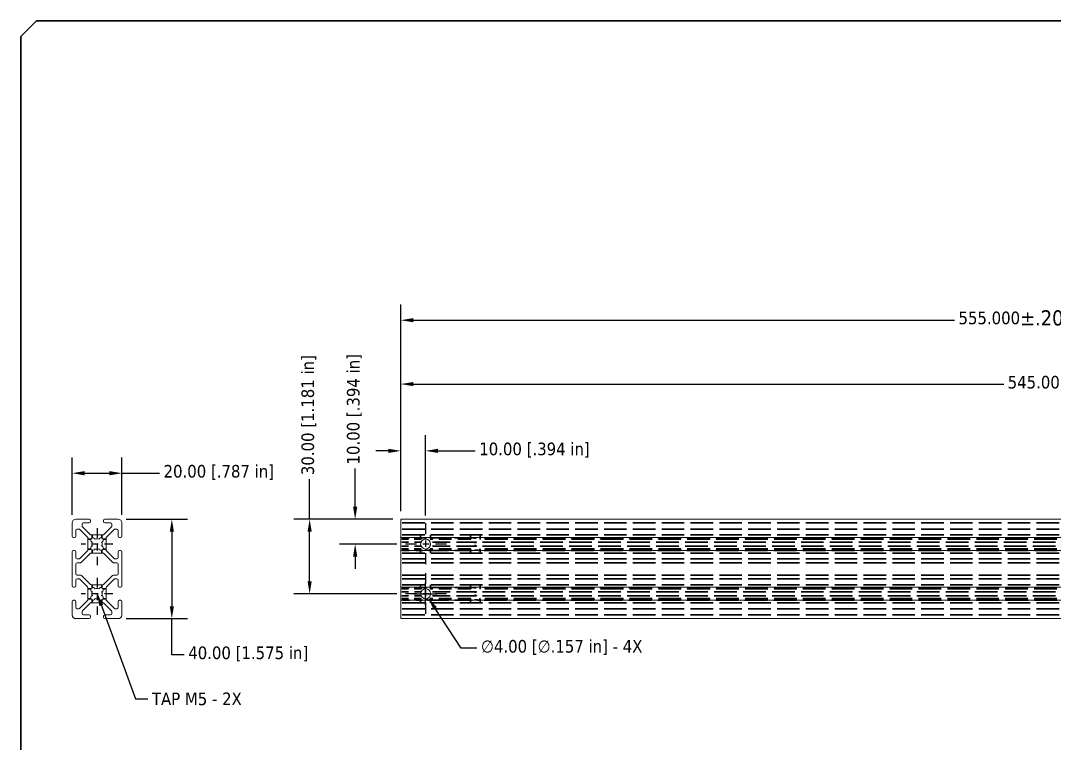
# Model space of a CAD drawing. Header units: inches. Extents: x 1 to 33.8, y 0.5 to 21.5.
# Drawn here: x 1 to 17.38, y 10.06 to 21.5 of the extents above; entities that cross this region are included whole.
import ezdxf

# ---------------------------------------------------------------- set-up
doc = ezdxf.new("R2010")
doc.units = ezdxf.units.IN
doc.header["$LTSCALE"] = 2
doc.header["$MEASUREMENT"] = 0
doc.linetypes.add('CHAIN', pattern=[0.7087, 0.4724, -0.0591, 0.1181, -0.0591])
doc.linetypes.add('DASHED', pattern=[0.2067, 0.1654, -0.0413])
doc.layers.get('0').update_dxf_attribs({"lineweight": 25})
for name, color, linetype, lineweight in [('Center Mark (ANSI)', 7, 'Continuous', 25), ('Dimension (ANSI)', 7, 'Continuous', 25), ('Symbol (ANSI)', 7, 'Continuous', 25), ('TITLE', 7, 'Continuous', 35), ('Visible (ANSI)', 7, 'Continuous', 18)]:
    doc.layers.add(name, color=color, linetype=linetype, lineweight=lineweight)
doc.layers.add('Hidden (ANSI)', color=9, linetype='DASHED', lineweight=35, true_color=0x808080)
doc.styles.add('Note Text (ANSI)', font='tahoma.ttf')
doc.dimstyles.new('Default (ANSI)$7', dxfattribs={"dimscale": 2, "dimtxt": 0.1, "dimasz": 0.098425, "dimexe": 0.125, "dimexo": 0.0625, "dimgap": 0.031496, "dimtad": 0, "dimtih": 1, "dimtoh": 1, "dimdec": 3, "dimrnd": 1e-08, "dimzin": 4, "dimdsep": 46, "dimtxsty": 'Note Text (ANSI)', "dimblk": 'CLOSED', "dimcen": 0.09, "dimdle": 0.393701, "dimclrd": 256, "dimclre": 256, "dimclrt": 256, "dimadec": 0, "dimazin": 1, "dimtfac": 1.2, "dimtofl": 0, "dimtmove": 0, "dimatfit": 3, "dimfxl": 0, "dimtolj": 1, "dimtzin": 4, "dimlwd": -1, "dimlwe": -1, "dimarcsym": 0})
doc.dimstyles.new('Default - mm [in] (ANSI)', dxfattribs={"dimscale": 2, "dimtxt": 0.1, "dimasz": 0.098425, "dimexe": 0.125, "dimexo": 0.063, "dimgap": 0.031496, "dimtad": 0, "dimtoh": 1, "dimlfac": 25.4, "dimrnd": 1e-08, "dimzin": 4, "dimdsep": 46, "dimtxsty": 'Note Text (ANSI)', "dimcen": 0.09, "dimdle": 0.393701, "dimclrd": 256, "dimclre": 256, "dimclrt": 256, "dimadec": 1, "dimazin": 1, "dimtfac": 1.2, "dimtofl": 0, "dimtmove": 0, "dimatfit": 3, "dimfxl": 0, "dimtolj": 1, "dimtzin": 4, "dimlwd": -1, "dimlwe": -1, "dimarcsym": 0})

# ---------------------------------------------------------------- blocks, each defined once
blk = doc.blocks.new('Borders B-Size')
at = {"layer": 'TITLE'}
for p, q in [((0.5, 10.625), (0.625, 10.75)), ((0.625, 10.75), (16.75, 10.75)), ((0.5, 0.375), (0.5, 10.625))]:
    blk.add_line(p, q, dxfattribs=at)
blk = doc.blocks.new('*D15')
at = {"layer": 'Defpoints', "color": 0, "transparency": 16777216}
for p in [(7.021, 13.605), (6.299, 13.211), (7.086, 13.211)]:
    blk.add_point(p, dxfattribs=at)
at = {"layer": 'Dimension (ANSI)', "transparency": 16777216}
for p, q in [((6.299, 13.802), (6.299, 14.408)), ((6.895, 13.605), (6.049, 13.605)), ((6.96, 13.211), (6.049, 13.211)), ((6.299, 13.014), (6.299, 12.817))]:
    blk.add_line(p, q, dxfattribs=at)
for points in [[(6.266, 13.802), (6.332, 13.802), (6.299, 13.605)], [(6.266, 13.014), (6.332, 13.014), (6.299, 13.211)]]:
    blk.add_solid(points, dxfattribs=at)
at = {"layer": 'Dimension (ANSI)', "transparency": 16777216, "insert": (6.168, 14.471), "char_height": 0.2, "attachment_point": 1, "rotation": 90, "style": 'Note Text (ANSI)'}
blk.add_mtext('\\A1;10.00 [.394 in]', dxfattribs=at)
blk = doc.blocks.new('*D16')
at = {"layer": 'Defpoints', "color": 0, "transparency": 16777216}
for p in [(7.021, 13.605), (5.578, 12.424), (7.086, 12.424)]:
    blk.add_point(p, dxfattribs=at)
at = {"layer": 'Dimension (ANSI)', "transparency": 16777216}
for p, q in [((5.578, 13.605), (5.578, 14.24)), ((6.895, 13.605), (5.328, 13.605)), ((5.578, 12.621), (5.578, 13.408)), ((6.96, 12.424), (5.328, 12.424))]:
    blk.add_line(p, q, dxfattribs=at)
for points in [[(5.545, 13.408), (5.611, 13.408), (5.578, 13.605)], [(5.545, 12.621), (5.611, 12.621), (5.578, 12.424)]]:
    blk.add_solid(points, dxfattribs=at)
at = {"layer": 'Dimension (ANSI)', "transparency": 16777216, "insert": (5.447, 14.303), "char_height": 0.2, "attachment_point": 1, "rotation": 90, "style": 'Note Text (ANSI)'}
blk.add_mtext('\\A1;30.00 [1.181 in]', dxfattribs=at)
blk = doc.blocks.new('*D17')
at = {"layer": 'Defpoints', "color": 0, "transparency": 16777216}
for p in [(7.415, 14.687), (7.021, 13.605), (7.415, 13.54)]:
    blk.add_point(p, dxfattribs=at)
at = {"layer": 'Dimension (ANSI)', "transparency": 16777216}
for p, q in [((7.021, 13.731), (7.021, 14.937)), ((7.415, 13.666), (7.415, 14.937)), ((6.824, 14.687), (6.628, 14.687)), ((7.612, 14.687), (8.202, 14.687))]:
    blk.add_line(p, q, dxfattribs=at)
for points in [[(6.824, 14.72), (6.824, 14.654), (7.021, 14.687)], [(7.612, 14.72), (7.612, 14.654), (7.415, 14.687)]]:
    blk.add_solid(points, dxfattribs=at)
at = {"layer": 'Dimension (ANSI)', "transparency": 16777216, "insert": (8.265, 14.818), "char_height": 0.2, "attachment_point": 1, "style": 'Note Text (ANSI)'}
blk.add_mtext('\\A1;10.00 [.394 in]', dxfattribs=at)
blk = doc.blocks.new('*D18')
at = {"layer": 'Defpoints', "color": 0, "transparency": 16777216}
for p in [(28.478, 15.745), (7.021, 13.605), (28.478, 13.54)]:
    blk.add_point(p, dxfattribs=at)
at = {"layer": 'Dimension (ANSI)', "transparency": 16777216}
for p, q in [((7.021, 13.731), (7.021, 15.995)), ((28.478, 13.666), (28.478, 15.995)), ((7.218, 15.745), (16.573, 15.745)), ((28.281, 15.745), (18.927, 15.745))]:
    blk.add_line(p, q, dxfattribs=at)
for points in [[(7.218, 15.777), (7.218, 15.712), (7.021, 15.745)], [(28.281, 15.777), (28.281, 15.712), (28.478, 15.745)]]:
    blk.add_solid(points, dxfattribs=at)
at = {"layer": 'Dimension (ANSI)', "transparency": 16777216, "insert": (16.636, 15.875), "char_height": 0.2, "attachment_point": 1, "style": 'Note Text (ANSI)'}
blk.add_mtext('\\A1;545.00 [21.457 in]', dxfattribs=at)
blk = doc.blocks.new('*D19')
at = {"layer": 'Defpoints', "color": 0, "transparency": 16777216}
for p in [(7.021, 16.756), (7.021, 13.605), (28.872, 13.605)]:
    blk.add_point(p, dxfattribs=at)
at = {"layer": 'Dimension (ANSI)', "transparency": 16777216}
for p, q in [((7.021, 13.731), (7.021, 17.006)), ((28.872, 13.731), (28.872, 17.006)), ((7.218, 16.756), (15.794, 16.756)), ((28.675, 16.756), (20.099, 16.756))]:
    blk.add_line(p, q, dxfattribs=at)
for points in [[(7.218, 16.789), (7.218, 16.724), (7.021, 16.756)], [(28.675, 16.789), (28.675, 16.724), (28.872, 16.756)]]:
    blk.add_solid(points, dxfattribs=at)
at = {"layer": 'Dimension (ANSI)', "transparency": 16777216, "insert": (15.857, 16.913), "char_height": 0.2, "attachment_point": 1, "style": 'Note Text (ANSI)'}
blk.add_mtext('\\A1;555.000{\\H0.24;±.200} {\\o\\l\\H0.24;[}21.850 in{\\H0.24;±.0 in}{\\o\\l\\H0.24;]}', dxfattribs=at)
blk = doc.blocks.new('*D20')
at = {"layer": 'Defpoints', "color": 0, "transparency": 16777216}
for p in [(1.816, 14.333), (1.816, 13.546), (2.603, 13.546)]:
    blk.add_point(p, dxfattribs=at)
at = {"layer": 'Dimension (ANSI)', "transparency": 16777216}
for p, q in [((1.816, 13.672), (1.816, 14.583)), ((2.603, 13.672), (2.603, 14.583)), ((2.013, 14.333), (2.406, 14.333)), ((2.603, 14.333), (3.201, 14.333))]:
    blk.add_line(p, q, dxfattribs=at)
for points in [[(2.013, 14.366), (2.013, 14.3), (1.816, 14.333)], [(2.406, 14.366), (2.406, 14.3), (2.603, 14.333)]]:
    blk.add_solid(points, dxfattribs=at)
at = {"layer": 'Dimension (ANSI)', "transparency": 16777216, "insert": (3.264, 14.464), "char_height": 0.2, "attachment_point": 1, "style": 'Note Text (ANSI)'}
blk.add_mtext('\\A1;20.00 [.787 in]', dxfattribs=at)
blk = doc.blocks.new('*D21')
at = {"layer": 'Defpoints', "color": 0, "transparency": 16777216}
for p in [(2.544, 13.605), (2.544, 12.03), (3.395, 12.03)]:
    blk.add_point(p, dxfattribs=at)
at = {"layer": 'Dimension (ANSI)', "transparency": 16777216}
for p, q in [((2.67, 13.605), (3.645, 13.605)), ((3.395, 13.408), (3.395, 12.227)), ((2.67, 12.03), (3.645, 12.03)), ((3.395, 11.458), (3.395, 12.03)), ((3.592, 11.458), (3.395, 11.458))]:
    blk.add_line(p, q, dxfattribs=at)
for points in [[(3.362, 13.408), (3.428, 13.408), (3.395, 13.605)], [(3.362, 12.227), (3.428, 12.227), (3.395, 12.03)]]:
    blk.add_solid(points, dxfattribs=at)
at = {"layer": 'Dimension (ANSI)', "transparency": 16777216, "insert": (3.655, 11.589), "char_height": 0.2, "attachment_point": 1, "style": 'Note Text (ANSI)'}
blk.add_mtext('\\A1;40.00 [1.575 in]', dxfattribs=at)
blk = doc.blocks.new('*D26')
at = {"layer": 'Defpoints', "color": 0, "transparency": 16777216}
for p in [(7.372, 12.49), (7.458, 12.358)]:
    blk.add_point(p, dxfattribs=at)
at = {"layer": 'Dimension (ANSI)', "transparency": 16777216}
for p, q in [((7.415, 12.244), (7.415, 12.604)), ((7.235, 12.424), (7.595, 12.424)), ((7.98, 11.561), (7.566, 12.193)), ((8.229, 11.561), (7.98, 11.561))]:
    blk.add_line(p, q, dxfattribs=at)
blk.add_solid([(7.593, 12.211), (7.538, 12.175), (7.458, 12.358)], dxfattribs=at)
at = {"layer": 'Dimension (ANSI)', "transparency": 16777216, "insert": (8.292, 11.692), "char_height": 0.2, "attachment_point": 1, "style": 'Note Text (ANSI)'}
blk.add_mtext('\\A1;\\fTahoma|b0|i0;\\H0.2000;∅4.00 [∅.157 in] - 4X', dxfattribs=at)
blk = doc.blocks.new('_Closed')
at = {"color": 0, "linetype": 'ByBlock', "lineweight": -2}
for p, q in [((-1, 0.167), (0, 0)), ((-1, 0.167), (-1, -0.167)), ((0, 0), (-1, -0.167)), ((0, 0), (-1, 0))]:
    blk.add_line(p, q, dxfattribs=at)

msp = doc.modelspace()

# ---------------------------------------------------------------- linework, layer by layer
at = {"layer": 'Center Mark (ANSI)', "linetype": 'CHAIN', "ltscale": 0.161697}
for p, q in [((2.20953, 13.461167), (2.20953, 12.878667)), ((2.20953, 12.673766), (2.20953, 12.091266))]:
    msp.add_line(p, q, dxfattribs=at)
at = {"layer": 'Center Mark (ANSI)', "linetype": 'CHAIN', "ltscale": 0.182523}
for p, q in [((7.414957, 13.539907), (7.414957, 12.882427)), ((7.743697, 13.211167), (7.086217, 13.211167)), ((7.414957, 12.752506), (7.414957, 12.095025)), ((7.743697, 12.423766), (7.086217, 12.423766))]:
    msp.add_line(p, q, dxfattribs=at)
at = {"layer": 'Center Mark (ANSI)', "linetype": 'CHAIN', "ltscale": 0.138781}
for p, q in [((2.45953, 13.211167), (1.95953, 13.211167)), ((2.45953, 12.423766), (1.95953, 12.423766))]:
    msp.add_line(p, q, dxfattribs=at)
at = {"layer": 'Hidden (ANSI)', "ltscale": 1.07868}
for p, q in [((28.87165, 13.545813), (7.021256, 13.545813)), ((28.87165, 13.447191), (7.021256, 13.447191)), ((28.87165, 13.355065), (7.021256, 13.355065)), ((28.87165, 13.06727), (7.021256, 13.06727)), ((28.87165, 12.975144), (7.021256, 12.975144)), ((28.87165, 12.916088), (7.021256, 12.916088)), ((28.87165, 12.718844), (7.021256, 12.718844)), ((28.87165, 12.659789), (7.021256, 12.659789)), ((28.87165, 12.567663), (7.021256, 12.567663)), ((28.87165, 12.279868), (7.021256, 12.279868)), ((28.87165, 12.187742), (7.021256, 12.187742)), ((28.87165, 12.08912), (7.021256, 12.08912))]:
    msp.add_line(p, q, dxfattribs=at)
at = {"layer": 'Hidden (ANSI)', "ltscale": 0.046726}
for p, q in [((2.065633, 13.289907), (2.114802, 13.289907)), ((2.13079, 13.355065), (2.13079, 13.305896)), ((2.288271, 13.355065), (2.288271, 13.305896)), ((2.304259, 13.289907), (2.353428, 13.289907)), ((2.065633, 13.132427), (2.114802, 13.132427)), ((2.13079, 13.116438), (2.13079, 13.06727)), ((2.288271, 13.116438), (2.288271, 13.06727)), ((2.304259, 13.132427), (2.353428, 13.132427)), ((2.065633, 12.502506), (2.114802, 12.502506)), ((2.13079, 12.567663), (2.13079, 12.518494)), ((2.288271, 12.567663), (2.288271, 12.518494)), ((2.304259, 12.502506), (2.353428, 12.502506)), ((2.065633, 12.345025), (2.114802, 12.345025)), ((2.13079, 12.329037), (2.13079, 12.279868)), ((2.288271, 12.329037), (2.288271, 12.279868)), ((2.304259, 12.345025), (2.353428, 12.345025))]:
    msp.add_line(p, q, dxfattribs=at)
at = {"layer": 'Hidden (ANSI)', "ltscale": 0.32831}
for p, q in [((7.366099, 13.310971), (7.021256, 13.310971)), ((7.366099, 13.111364), (7.021256, 13.111364)), ((7.366099, 12.523569), (7.021256, 12.523569)), ((7.366099, 12.323962), (7.021256, 12.323962))]:
    msp.add_line(p, q, dxfattribs=at)
at = {"layer": 'Hidden (ANSI)', "ltscale": 0.299852}
for p, q in [((7.336217, 13.293667), (7.021256, 13.293667)), ((7.336217, 13.128667), (7.021256, 13.128667)), ((7.336217, 12.506266), (7.021256, 12.506266)), ((7.336217, 12.341266), (7.021256, 12.341266))]:
    msp.add_line(p, q, dxfattribs=at)
at = {"layer": 'Hidden (ANSI)', "ltscale": 0.306178}
for p, q in [((7.342859, 13.287354), (7.021256, 13.287354)), ((7.342859, 13.24282), (7.021256, 13.24282)), ((7.342859, 13.179515), (7.021256, 13.179515)), ((7.342859, 13.134981), (7.021256, 13.134981)), ((7.342859, 12.499952), (7.021256, 12.499952)), ((7.342859, 12.455418), (7.021256, 12.455418)), ((7.342859, 12.392113), (7.021256, 12.392113)), ((7.342859, 12.347579), (7.021256, 12.347579))]:
    msp.add_line(p, q, dxfattribs=at)
at = {"layer": 'Hidden (ANSI)', "ltscale": 0.058372}
for p, q in [((7.336217, 13.355065), (7.336217, 13.293667)), ((7.493697, 13.355065), (7.493697, 13.293667)), ((8.123619, 13.355065), (8.123619, 13.293667)), ((8.281099, 13.355065), (8.281099, 13.293667)), ((7.336217, 13.128667), (7.336217, 13.06727)), ((7.493697, 13.128667), (7.493697, 13.06727)), ((8.123619, 13.128667), (8.123619, 13.06727)), ((8.281099, 13.128667), (8.281099, 13.06727)), ((7.336217, 12.567663), (7.336217, 12.506266)), ((7.493697, 12.567663), (7.493697, 12.506266)), ((8.123619, 12.567663), (8.123619, 12.506266)), ((8.281099, 12.567663), (8.281099, 12.506266)), ((7.336217, 12.341266), (7.336217, 12.279868)), ((7.493697, 12.341266), (7.493697, 12.279868)), ((8.123619, 12.341266), (8.123619, 12.279868)), ((8.281099, 12.341266), (8.281099, 12.279868))]:
    msp.add_line(p, q, dxfattribs=at)
at = {"layer": 'Hidden (ANSI)', "ltscale": 0.834161}
for p, q in [((8.1535, 13.310971), (7.463816, 13.310971)), ((8.1535, 13.111364), (7.463816, 13.111364)), ((8.1535, 12.523569), (7.463816, 12.523569)), ((8.1535, 12.323962), (7.463816, 12.323962))]:
    msp.add_line(p, q, dxfattribs=at)
at = {"layer": 'Hidden (ANSI)', "ltscale": 0.612456}
for p, q in [((8.130261, 13.287354), (7.487055, 13.287354)), ((8.130261, 13.134981), (7.487055, 13.134981)), ((8.130261, 12.499952), (7.487055, 12.499952)), ((8.130261, 12.347579), (7.487055, 12.347579))]:
    msp.add_line(p, q, dxfattribs=at)
at = {"layer": 'Hidden (ANSI)', "ltscale": 0.599804}
for p, q in [((8.123619, 13.293667), (7.493697, 13.293667)), ((8.123619, 13.128667), (7.493697, 13.128667)), ((8.123619, 12.506266), (7.493697, 12.506266)), ((8.123619, 12.341266), (7.493697, 12.341266))]:
    msp.add_line(p, q, dxfattribs=at)
at = {"layer": 'Hidden (ANSI)', "ltscale": 1.084657}
for p, q in [((28.429091, 13.310971), (8.251217, 13.310971)), ((28.429091, 13.111364), (8.251217, 13.111364)), ((28.429091, 12.523569), (8.251217, 12.523569)), ((28.429091, 12.323962), (8.251217, 12.323962))]:
    msp.add_line(p, q, dxfattribs=at)
at = {"layer": 'Hidden (ANSI)', "ltscale": 1.082158}
for p, q in [((28.405851, 13.287354), (8.274457, 13.287354)), ((28.405851, 13.134981), (8.274457, 13.134981)), ((28.405851, 12.499952), (8.274457, 12.499952)), ((28.405851, 12.347579), (8.274457, 12.347579))]:
    msp.add_line(p, q, dxfattribs=at)
at = {"layer": 'Hidden (ANSI)', "ltscale": 1.081444}
for p, q in [((28.399209, 13.293667), (8.281099, 13.293667)), ((28.399209, 13.128667), (8.281099, 13.128667)), ((28.399209, 12.506266), (8.281099, 12.506266)), ((28.399209, 12.341266), (8.281099, 12.341266))]:
    msp.add_line(p, q, dxfattribs=at)
at = {"layer": 'Hidden (ANSI)', "ltscale": 0.007303}
for p, q in [((2.13079, 13.243562), (2.13079, 13.235789)), ((2.13079, 13.186545), (2.13079, 13.178772)), ((2.288271, 13.243562), (2.288271, 13.235789)), ((2.288271, 13.186545), (2.288271, 13.178772)), ((2.13079, 12.456161), (2.13079, 12.448387)), ((2.288271, 12.456161), (2.288271, 12.448387)), ((2.13079, 12.399144), (2.13079, 12.39137)), ((2.288271, 12.399144), (2.288271, 12.39137))]:
    msp.add_line(p, q, dxfattribs=at)
at = {"layer": 'Hidden (ANSI)', "ltscale": 0.841089}
for p, q in [((8.182468, 13.24282), (7.487055, 13.24282)), ((8.182468, 13.179515), (7.487055, 13.179515)), ((8.182468, 12.455418), (7.487055, 12.455418)), ((8.182468, 12.392113), (7.487055, 12.392113))]:
    msp.add_line(p, q, dxfattribs=at)
at = {"layer": 'Hidden (ANSI)', "ltscale": 1.084965}
for p, q in [((28.405851, 13.24282), (8.22225, 13.24282)), ((28.405851, 13.179515), (8.22225, 13.179515)), ((28.405851, 12.455418), (8.22225, 12.455418)), ((28.405851, 12.392113), (8.22225, 12.392113))]:
    msp.add_line(p, q, dxfattribs=at)
at = {"layer": 'Hidden (ANSI)', "ltscale": 0.031676}
for points, knots in [([(7.336217, 13.293667), (7.336217, 13.293667), (7.336775, 13.293134), (7.33898, 13.291033), (7.340627, 13.289466), (7.342763, 13.287444), (7.342811, 13.287399), (7.342859, 13.287354)], [1.05289146091, 1.05289146091, 1.05289146091, 1.05289146091, 1.09382112623, 1.09382112623, 1.13475079155, 1.13475079155, 1.13568182014, 1.13568182014, 1.13568182014, 1.13568182014]), ([(7.487055, 13.287354), (7.487103, 13.287399), (7.487151, 13.287444), (7.489287, 13.289466), (7.490934, 13.291033), (7.493139, 13.293134), (7.493697, 13.293667), (7.493697, 13.293667)], [0.26817346107, 0.26817346107, 0.26817346107, 0.26817346107, 0.26910448966, 0.26910448966, 0.31003415498, 0.31003415498, 0.3509638203, 0.3509638203, 0.3509638203, 0.3509638203]), ([(8.123619, 13.293667), (8.123619, 13.293667), (8.124177, 13.293134), (8.126382, 13.291033), (8.128029, 13.289466), (8.130165, 13.287444), (8.130213, 13.287399), (8.130261, 13.287354)], [1.05289146091, 1.05289146091, 1.05289146091, 1.05289146091, 1.09382112623, 1.09382112623, 1.13475079155, 1.13475079155, 1.13568182014, 1.13568182014, 1.13568182014, 1.13568182014]), ([(8.274457, 13.287354), (8.274505, 13.287399), (8.274552, 13.287444), (8.276688, 13.289466), (8.278335, 13.291033), (8.28054, 13.293134), (8.281099, 13.293667), (8.281099, 13.293667)], [0.26817346107, 0.26817346107, 0.26817346107, 0.26817346107, 0.26910448966, 0.26910448966, 0.31003415498, 0.31003415498, 0.3509638203, 0.3509638203, 0.3509638203, 0.3509638203]), ([(7.342859, 13.134981), (7.342811, 13.134935), (7.342763, 13.13489), (7.340627, 13.132868), (7.33898, 13.131301), (7.336775, 13.129201), (7.336217, 13.128667), (7.336217, 13.128667)], [0.26817346107, 0.26817346107, 0.26817346107, 0.26817346107, 0.26910448966, 0.26910448966, 0.31003415498, 0.31003415498, 0.3509638203, 0.3509638203, 0.3509638203, 0.3509638203]), ([(7.493697, 13.128667), (7.493697, 13.128667), (7.493139, 13.129201), (7.490934, 13.131301), (7.489287, 13.132868), (7.487151, 13.13489), (7.487103, 13.134935), (7.487055, 13.134981)], [1.05289146091, 1.05289146091, 1.05289146091, 1.05289146091, 1.09382112623, 1.09382112623, 1.13475079155, 1.13475079155, 1.13568182014, 1.13568182014, 1.13568182014, 1.13568182014]), ([(8.130261, 13.134981), (8.130213, 13.134935), (8.130165, 13.13489), (8.128029, 13.132868), (8.126382, 13.131301), (8.124177, 13.129201), (8.123619, 13.128667), (8.123619, 13.128667)], [0.26817346107, 0.26817346107, 0.26817346107, 0.26817346107, 0.26910448966, 0.26910448966, 0.31003415498, 0.31003415498, 0.3509638203, 0.3509638203, 0.3509638203, 0.3509638203]), ([(8.281099, 13.128667), (8.281099, 13.128667), (8.28054, 13.129201), (8.278335, 13.131301), (8.276688, 13.132868), (8.274552, 13.13489), (8.274505, 13.134935), (8.274457, 13.134981)], [1.05289146091, 1.05289146091, 1.05289146091, 1.05289146091, 1.09382112623, 1.09382112623, 1.13475079155, 1.13475079155, 1.13568182014, 1.13568182014, 1.13568182014, 1.13568182014]), ([(7.336217, 12.506266), (7.336217, 12.506266), (7.336775, 12.505732), (7.33898, 12.503632), (7.340627, 12.502064), (7.342763, 12.500043), (7.342811, 12.499997), (7.342859, 12.499952)], [1.05289146091, 1.05289146091, 1.05289146091, 1.05289146091, 1.09382112623, 1.09382112623, 1.13475079155, 1.13475079155, 1.13568182014, 1.13568182014, 1.13568182014, 1.13568182014]), ([(7.487055, 12.499952), (7.487103, 12.499997), (7.487151, 12.500043), (7.489287, 12.502064), (7.490934, 12.503632), (7.493139, 12.505732), (7.493697, 12.506266), (7.493697, 12.506266)], [0.26817346107, 0.26817346107, 0.26817346107, 0.26817346107, 0.26910448966, 0.26910448966, 0.31003415498, 0.31003415498, 0.3509638203, 0.3509638203, 0.3509638203, 0.3509638203]), ([(8.123619, 12.506266), (8.123619, 12.506266), (8.124177, 12.505732), (8.126382, 12.503632), (8.128029, 12.502064), (8.130165, 12.500043), (8.130213, 12.499997), (8.130261, 12.499952)], [1.05289146091, 1.05289146091, 1.05289146091, 1.05289146091, 1.09382112623, 1.09382112623, 1.13475079155, 1.13475079155, 1.13568182014, 1.13568182014, 1.13568182014, 1.13568182014]), ([(8.274457, 12.499952), (8.274505, 12.499997), (8.274552, 12.500043), (8.276688, 12.502064), (8.278335, 12.503632), (8.28054, 12.505732), (8.281099, 12.506266), (8.281099, 12.506266)], [0.26817346107, 0.26817346107, 0.26817346107, 0.26817346107, 0.26910448966, 0.26910448966, 0.31003415498, 0.31003415498, 0.3509638203, 0.3509638203, 0.3509638203, 0.3509638203]), ([(7.342859, 12.347579), (7.342811, 12.347534), (7.342763, 12.347489), (7.340627, 12.345467), (7.33898, 12.3439), (7.336775, 12.341799), (7.336217, 12.341266), (7.336217, 12.341266)], [0.26817346107, 0.26817346107, 0.26817346107, 0.26817346107, 0.26910448966, 0.26910448966, 0.31003415498, 0.31003415498, 0.3509638203, 0.3509638203, 0.3509638203, 0.3509638203]), ([(7.493697, 12.341266), (7.493697, 12.341266), (7.493139, 12.341799), (7.490934, 12.3439), (7.489287, 12.345467), (7.487151, 12.347489), (7.487103, 12.347534), (7.487055, 12.347579)], [1.05289146091, 1.05289146091, 1.05289146091, 1.05289146091, 1.09382112623, 1.09382112623, 1.13475079155, 1.13475079155, 1.13568182014, 1.13568182014, 1.13568182014, 1.13568182014]), ([(8.130261, 12.347579), (8.130213, 12.347534), (8.130165, 12.347489), (8.128029, 12.345467), (8.126382, 12.3439), (8.124177, 12.341799), (8.123619, 12.341266), (8.123619, 12.341266)], [0.26817346107, 0.26817346107, 0.26817346107, 0.26817346107, 0.26910448966, 0.26910448966, 0.31003415498, 0.31003415498, 0.3509638203, 0.3509638203, 0.3509638203, 0.3509638203]), ([(8.281099, 12.341266), (8.281099, 12.341266), (8.28054, 12.341799), (8.278335, 12.3439), (8.276688, 12.345467), (8.274552, 12.347489), (8.274505, 12.347534), (8.274457, 12.347579)], [1.05289146091, 1.05289146091, 1.05289146091, 1.05289146091, 1.09382112623, 1.09382112623, 1.13475079155, 1.13475079155, 1.13568182014, 1.13568182014, 1.13568182014, 1.13568182014])]:
    msp.add_open_spline(points, degree=3, knots=knots, dxfattribs=at)
at = {"layer": 'Hidden (ANSI)', "ltscale": 0.193586}
for points, knots in [([(7.342859, 13.287354), (7.343001, 13.288675), (7.343184, 13.289979), (7.344058, 13.294852), (7.34508, 13.298126), (7.347611, 13.303113), (7.349451, 13.305416), (7.354701, 13.309547), (7.359806, 13.310802), (7.371467, 13.311155), (7.379555, 13.309774), (7.396894, 13.307063), (7.406172, 13.305896), (7.423743, 13.305896), (7.43302, 13.307063), (7.450359, 13.309774), (7.458447, 13.311155), (7.470108, 13.310802), (7.475213, 13.309547), (7.480463, 13.305416), (7.482303, 13.303113), (7.484834, 13.298126), (7.485856, 13.294852), (7.48673, 13.289979), (7.486913, 13.288675), (7.487055, 13.287354)], [0.0183417285, 0.0183417285, 0.0183417285, 0.0183417285, 0.0282332983, 0.0282332983, 0.0564665965, 0.0564665965, 0.082857158, 0.082857158, 0.1313662589, 0.1313662589, 0.1983111091, 0.1983111091, 0.2652559592, 0.2652559592, 0.3322008094, 0.3322008094, 0.3991456595, 0.3991456595, 0.4476547605, 0.4476547605, 0.4740453219, 0.4740453219, 0.5022786202, 0.5022786202, 0.5121701899, 0.5121701899, 0.5121701899, 0.5121701899]), ([(8.130261, 13.287354), (8.130403, 13.288675), (8.130586, 13.289979), (8.131459, 13.294852), (8.132482, 13.298126), (8.135013, 13.303113), (8.136853, 13.305416), (8.142103, 13.309547), (8.147207, 13.310802), (8.158869, 13.311155), (8.166957, 13.309774), (8.184296, 13.307063), (8.193573, 13.305896), (8.211144, 13.305896), (8.220421, 13.307063), (8.237761, 13.309774), (8.245848, 13.311155), (8.25751, 13.310802), (8.262615, 13.309547), (8.267864, 13.305416), (8.269704, 13.303113), (8.272236, 13.298126), (8.273258, 13.294852), (8.274131, 13.289979), (8.274315, 13.288675), (8.274457, 13.287354)], [0.0183417285, 0.0183417285, 0.0183417285, 0.0183417285, 0.0282332983, 0.0282332983, 0.0564665965, 0.0564665965, 0.082857158, 0.082857158, 0.1313662589, 0.1313662589, 0.1983111091, 0.1983111091, 0.2652559592, 0.2652559592, 0.3322008094, 0.3322008094, 0.3991456595, 0.3991456595, 0.4476547605, 0.4476547605, 0.4740453219, 0.4740453219, 0.5022786202, 0.5022786202, 0.5121701899, 0.5121701899, 0.5121701899, 0.5121701899]), ([(7.487055, 13.134981), (7.486913, 13.13366), (7.48673, 13.132355), (7.485856, 13.127482), (7.484834, 13.124208), (7.482303, 13.119221), (7.480463, 13.116919), (7.475213, 13.112788), (7.470108, 13.111532), (7.458447, 13.11118), (7.450359, 13.112561), (7.43302, 13.115271), (7.423743, 13.116438), (7.406172, 13.116438), (7.396894, 13.115271), (7.379555, 13.112561), (7.371467, 13.11118), (7.359806, 13.111532), (7.354701, 13.112788), (7.349451, 13.116919), (7.347611, 13.119221), (7.34508, 13.124208), (7.344058, 13.127482), (7.343184, 13.132355), (7.343001, 13.13366), (7.342859, 13.134981)], [0.548853647, 0.548853647, 0.548853647, 0.548853647, 0.5587452167, 0.5587452167, 0.586978515, 0.586978515, 0.6133690764, 0.6133690764, 0.6618781774, 0.6618781774, 0.7288230276, 0.7288230276, 0.7957678777, 0.7957678777, 0.8627127278, 0.8627127278, 0.929657578, 0.929657578, 0.978166679, 0.978166679, 1.0045572404, 1.0045572404, 1.0327905387, 1.0327905387, 1.0426821084, 1.0426821084, 1.0426821084, 1.0426821084]), ([(8.274457, 13.134981), (8.274315, 13.13366), (8.274131, 13.132355), (8.273258, 13.127482), (8.272236, 13.124208), (8.269704, 13.119221), (8.267864, 13.116919), (8.262615, 13.112788), (8.25751, 13.111532), (8.245848, 13.11118), (8.237761, 13.112561), (8.220421, 13.115271), (8.211144, 13.116438), (8.193573, 13.116438), (8.184296, 13.115271), (8.166957, 13.112561), (8.158869, 13.11118), (8.147207, 13.111532), (8.142103, 13.112788), (8.136853, 13.116919), (8.135013, 13.119221), (8.132482, 13.124208), (8.131459, 13.127482), (8.130586, 13.132355), (8.130403, 13.13366), (8.130261, 13.134981)], [0.548853647, 0.548853647, 0.548853647, 0.548853647, 0.5587452167, 0.5587452167, 0.586978515, 0.586978515, 0.6133690764, 0.6133690764, 0.6618781774, 0.6618781774, 0.7288230276, 0.7288230276, 0.7957678777, 0.7957678777, 0.8627127278, 0.8627127278, 0.929657578, 0.929657578, 0.978166679, 0.978166679, 1.0045572404, 1.0045572404, 1.0327905387, 1.0327905387, 1.0426821084, 1.0426821084, 1.0426821084, 1.0426821084]), ([(7.342859, 12.499952), (7.343001, 12.501273), (7.343184, 12.502577), (7.344058, 12.507451), (7.34508, 12.510724), (7.347611, 12.515711), (7.349451, 12.518014), (7.354701, 12.522145), (7.359806, 12.523401), (7.371467, 12.523753), (7.379555, 12.522372), (7.396894, 12.519661), (7.406172, 12.518494), (7.423743, 12.518494), (7.43302, 12.519661), (7.450359, 12.522372), (7.458447, 12.523753), (7.470108, 12.523401), (7.475213, 12.522145), (7.480463, 12.518014), (7.482303, 12.515711), (7.484834, 12.510724), (7.485856, 12.507451), (7.48673, 12.502577), (7.486913, 12.501273), (7.487055, 12.499952)], [0.0183417285, 0.0183417285, 0.0183417285, 0.0183417285, 0.0282332983, 0.0282332983, 0.0564665965, 0.0564665965, 0.082857158, 0.082857158, 0.1313662589, 0.1313662589, 0.1983111091, 0.1983111091, 0.2652559592, 0.2652559592, 0.3322008094, 0.3322008094, 0.3991456595, 0.3991456595, 0.4476547605, 0.4476547605, 0.4740453219, 0.4740453219, 0.5022786202, 0.5022786202, 0.5121701899, 0.5121701899, 0.5121701899, 0.5121701899]), ([(8.130261, 12.499952), (8.130403, 12.501273), (8.130586, 12.502577), (8.131459, 12.507451), (8.132482, 12.510724), (8.135013, 12.515711), (8.136853, 12.518014), (8.142103, 12.522145), (8.147207, 12.523401), (8.158869, 12.523753), (8.166957, 12.522372), (8.184296, 12.519661), (8.193573, 12.518494), (8.211144, 12.518494), (8.220421, 12.519661), (8.237761, 12.522372), (8.245848, 12.523753), (8.25751, 12.523401), (8.262615, 12.522145), (8.267864, 12.518014), (8.269704, 12.515711), (8.272236, 12.510724), (8.273258, 12.507451), (8.274131, 12.502577), (8.274315, 12.501273), (8.274457, 12.499952)], [0.0183417285, 0.0183417285, 0.0183417285, 0.0183417285, 0.0282332983, 0.0282332983, 0.0564665965, 0.0564665965, 0.082857158, 0.082857158, 0.1313662589, 0.1313662589, 0.1983111091, 0.1983111091, 0.2652559592, 0.2652559592, 0.3322008094, 0.3322008094, 0.3991456595, 0.3991456595, 0.4476547605, 0.4476547605, 0.4740453219, 0.4740453219, 0.5022786202, 0.5022786202, 0.5121701899, 0.5121701899, 0.5121701899, 0.5121701899]), ([(7.487055, 12.347579), (7.486913, 12.346258), (7.48673, 12.344954), (7.485856, 12.34008), (7.484834, 12.336807), (7.482303, 12.33182), (7.480463, 12.329517), (7.475213, 12.325386), (7.470108, 12.32413), (7.458447, 12.323778), (7.450359, 12.325159), (7.43302, 12.32787), (7.423743, 12.329037), (7.406172, 12.329037), (7.396894, 12.32787), (7.379555, 12.325159), (7.371467, 12.323778), (7.359806, 12.32413), (7.354701, 12.325386), (7.349451, 12.329517), (7.347611, 12.33182), (7.34508, 12.336807), (7.344058, 12.34008), (7.343184, 12.344954), (7.343001, 12.346258), (7.342859, 12.347579)], [0.548853647, 0.548853647, 0.548853647, 0.548853647, 0.5587452167, 0.5587452167, 0.586978515, 0.586978515, 0.6133690764, 0.6133690764, 0.6618781774, 0.6618781774, 0.7288230276, 0.7288230276, 0.7957678777, 0.7957678777, 0.8627127278, 0.8627127278, 0.929657578, 0.929657578, 0.978166679, 0.978166679, 1.0045572404, 1.0045572404, 1.0327905387, 1.0327905387, 1.0426821084, 1.0426821084, 1.0426821084, 1.0426821084]), ([(8.274457, 12.347579), (8.274315, 12.346258), (8.274131, 12.344954), (8.273258, 12.34008), (8.272236, 12.336807), (8.269704, 12.33182), (8.267864, 12.329517), (8.262615, 12.325386), (8.25751, 12.32413), (8.245848, 12.323778), (8.237761, 12.325159), (8.220421, 12.32787), (8.211144, 12.329037), (8.193573, 12.329037), (8.184296, 12.32787), (8.166957, 12.325159), (8.158869, 12.323778), (8.147207, 12.32413), (8.142103, 12.325386), (8.136853, 12.329517), (8.135013, 12.33182), (8.132482, 12.336807), (8.131459, 12.34008), (8.130586, 12.344954), (8.130403, 12.346258), (8.130261, 12.347579)], [0.548853647, 0.548853647, 0.548853647, 0.548853647, 0.5587452167, 0.5587452167, 0.586978515, 0.586978515, 0.6133690764, 0.6133690764, 0.6618781774, 0.6618781774, 0.7288230276, 0.7288230276, 0.7957678777, 0.7957678777, 0.8627127278, 0.8627127278, 0.929657578, 0.929657578, 0.978166679, 0.978166679, 1.0045572404, 1.0045572404, 1.0327905387, 1.0327905387, 1.0426821084, 1.0426821084, 1.0426821084, 1.0426821084])]:
    msp.add_open_spline(points, degree=3, knots=knots, dxfattribs=at)
at = {"layer": 'Hidden (ANSI)', "ltscale": 0.038232}
for points, knots in [([(8.22225, 13.24282), (8.215613, 13.243244), (8.208788, 13.243562), (8.19593, 13.243562), (8.189105, 13.243244), (8.182468, 13.24282)], [0.68139562919, 0.68139562919, 0.68139562919, 0.68139562919, 0.73038460527, 0.73038460527, 0.77937358136, 0.77937358136, 0.77937358136, 0.77937358136]), ([(8.182468, 13.179515), (8.189105, 13.17909), (8.19593, 13.178772), (8.208788, 13.178772), (8.215613, 13.17909), (8.22225, 13.179515)], [0.19447255901, 0.19447255901, 0.19447255901, 0.19447255901, 0.24346153509, 0.24346153509, 0.29245051118, 0.29245051118, 0.29245051118, 0.29245051118]), ([(8.22225, 12.455418), (8.215613, 12.455842), (8.208788, 12.456161), (8.19593, 12.456161), (8.189105, 12.455842), (8.182468, 12.455418)], [0.68139562919, 0.68139562919, 0.68139562919, 0.68139562919, 0.73038460527, 0.73038460527, 0.77937358136, 0.77937358136, 0.77937358136, 0.77937358136]), ([(8.182468, 12.392113), (8.189105, 12.391689), (8.19593, 12.39137), (8.208788, 12.39137), (8.215613, 12.391689), (8.22225, 12.392113)], [0.19447255901, 0.19447255901, 0.19447255901, 0.19447255901, 0.24346153509, 0.24346153509, 0.29245051118, 0.29245051118, 0.29245051118, 0.29245051118])]:
    msp.add_open_spline(points, degree=3, knots=knots, dxfattribs=at)
at = {"layer": 'Hidden (ANSI)', "ltscale": 0.040997}
for points in [[(8.182468, 13.24282), (8.183692, 13.242051), (8.184928, 13.241316), (8.188645, 13.239275), (8.191165, 13.238097), (8.196486, 13.236354), (8.199287, 13.235789), (8.202359, 13.235789), (8.20543, 13.235789), (8.208231, 13.236354), (8.213552, 13.238097), (8.216072, 13.239275), (8.219789, 13.241316), (8.221026, 13.242051), (8.22225, 13.24282)], [(8.22225, 13.179515), (8.221026, 13.180284), (8.219789, 13.181018), (8.216072, 13.183059), (8.213552, 13.184237), (8.208231, 13.18598), (8.20543, 13.186545), (8.202359, 13.186545), (8.199287, 13.186545), (8.196486, 13.18598), (8.191165, 13.184237), (8.188645, 13.183059), (8.184928, 13.181018), (8.183692, 13.180284), (8.182468, 13.179515)], [(8.182468, 12.455418), (8.183692, 12.454649), (8.184928, 12.453915), (8.188645, 12.451874), (8.191165, 12.450695), (8.196486, 12.448953), (8.199287, 12.448387), (8.202359, 12.448387), (8.20543, 12.448387), (8.208231, 12.448953), (8.213552, 12.450695), (8.216072, 12.451874), (8.219789, 12.453915), (8.221026, 12.454649), (8.22225, 12.455418)], [(8.22225, 12.392113), (8.221026, 12.392882), (8.219789, 12.393617), (8.216072, 12.395658), (8.213552, 12.396836), (8.208231, 12.398578), (8.20543, 12.399144), (8.202359, 12.399144), (8.199287, 12.399144), (8.196486, 12.398578), (8.191165, 12.396836), (8.188645, 12.395658), (8.184928, 12.393617), (8.183692, 12.392882), (8.182468, 12.392113)]]:
    msp.add_open_spline(points, degree=3, knots=[-0.0587226149, -0.0587226149, -0.0587226149, -0.0587226149, -0.0468112898, -0.0468112898, -0.0234056449, -0.0234056449, 0, 0, 0, 0.0234056449, 0.0234056449, 0.0468112898, 0.0468112898, 0.0587226364, 0.0587226364, 0.0587226364, 0.0587226364], dxfattribs=at)
at = {"layer": 'Visible (ANSI)'}
for p, q in [((1.874885, 13.604868), (2.085987, 13.604868)), ((2.333074, 13.604868), (2.544176, 13.604868)), ((7.021256, 13.545813), (7.021256, 13.604868)), ((28.87165, 13.604868), (7.021256, 13.604868)), ((1.81583, 13.33471), (1.81583, 13.545813)), ((1.923464, 13.447191), (1.894885, 13.447191)), ((2.059775, 13.319164), (1.937606, 13.441333)), ((1.973507, 13.525813), (1.973507, 13.497233)), ((1.979365, 13.483091), (2.101533, 13.360923)), ((2.085987, 13.545813), (1.993507, 13.545813)), ((2.105987, 13.584868), (2.105987, 13.565813)), ((2.313074, 13.565813), (2.313074, 13.584868)), ((2.317528, 13.360923), (2.439696, 13.483091)), ((2.425554, 13.545813), (2.333074, 13.545813)), ((2.481455, 13.441333), (2.359286, 13.319164)), ((2.445554, 13.497233), (2.445554, 13.525813)), ((2.524176, 13.447191), (2.495597, 13.447191)), ((2.603231, 13.545813), (2.603231, 13.33471)), ((7.021256, 13.545813), (7.021256, 13.33471)), ((1.854885, 13.31471), (1.83583, 13.31471)), ((1.874885, 13.427191), (1.874885, 13.33471)), ((2.065633, 13.117312), (2.065633, 13.305022)), ((2.115675, 13.355065), (2.303386, 13.355065)), ((2.118802, 13.294825), (2.125873, 13.301896)), ((2.293188, 13.301896), (2.300259, 13.294825)), ((2.353428, 13.305022), (2.353428, 13.117312)), ((2.544176, 13.33471), (2.544176, 13.427191)), ((2.583231, 13.31471), (2.564176, 13.31471)), ((7.021256, 13.31471), (7.021256, 13.33471)), ((7.021256, 13.31471), (7.021256, 13.305022)), ((28.87165, 13.31471), (7.021256, 13.31471)), ((7.021256, 13.305022), (7.021256, 13.117312)), ((1.83583, 13.107624), (1.854885, 13.107624)), ((1.937606, 12.981001), (2.059775, 13.10317)), ((2.125873, 13.120439), (2.118802, 13.12751)), ((2.300259, 13.12751), (2.293188, 13.120439)), ((2.359286, 13.10317), (2.481455, 12.981001)), ((2.564176, 13.107624), (2.583231, 13.107624)), ((7.021256, 13.117312), (7.021256, 13.107624)), ((28.87165, 13.107624), (7.021256, 13.107624)), ((7.021256, 13.087624), (7.021256, 13.107624)), ((1.81583, 12.547309), (1.81583, 13.087624)), ((1.874885, 13.087624), (1.874885, 12.995144)), ((1.894885, 12.975144), (1.923464, 12.975144)), ((1.962068, 12.921946), (2.101533, 13.061412)), ((2.115675, 13.06727), (2.303386, 13.06727)), ((2.317528, 13.061412), (2.456993, 12.921946)), ((2.495597, 12.975144), (2.524176, 12.975144)), ((2.544176, 12.995144), (2.544176, 13.087624)), ((2.603231, 13.087624), (2.603231, 12.547309)), ((7.021256, 13.087624), (7.021256, 12.547309)), ((1.874885, 12.738844), (1.874885, 12.896088)), ((1.894885, 12.916088), (1.947926, 12.916088)), ((2.471135, 12.916088), (2.524176, 12.916088)), ((2.544176, 12.896088), (2.544176, 12.738844)), ((1.874885, 12.639789), (1.874885, 12.547309)), ((1.947926, 12.718844), (1.894885, 12.718844)), ((1.923464, 12.659789), (1.894885, 12.659789)), ((2.059775, 12.531763), (1.937606, 12.653931)), ((2.101533, 12.573521), (1.962068, 12.712986)), ((2.456993, 12.712986), (2.317528, 12.573521)), ((2.481455, 12.653931), (2.359286, 12.531763)), ((2.524176, 12.718844), (2.471135, 12.718844)), ((2.524176, 12.659789), (2.495597, 12.659789)), ((2.544176, 12.547309), (2.544176, 12.639789)), ((1.854885, 12.527309), (1.83583, 12.527309)), ((2.065633, 12.329911), (2.065633, 12.517621)), ((2.303386, 12.567663), (2.115675, 12.567663)), ((2.118802, 12.507423), (2.125873, 12.514494)), ((2.293188, 12.514494), (2.300259, 12.507423)), ((2.353428, 12.517621), (2.353428, 12.329911)), ((2.583231, 12.527309), (2.564176, 12.527309)), ((7.021256, 12.527309), (7.021256, 12.547309)), ((7.021256, 12.527309), (7.021256, 12.517621)), ((28.87165, 12.527309), (7.021256, 12.527309)), ((7.021256, 12.517621), (7.021256, 12.329911)), ((1.81583, 12.08912), (1.81583, 12.300222)), ((1.83583, 12.320222), (1.854885, 12.320222)), ((1.874885, 12.300222), (1.874885, 12.207742)), ((1.937606, 12.1936), (2.059775, 12.315768)), ((2.125873, 12.333037), (2.118802, 12.340108)), ((2.300259, 12.340108), (2.293188, 12.333037)), ((2.359286, 12.315768), (2.481455, 12.1936)), ((2.544176, 12.207742), (2.544176, 12.300222)), ((2.564176, 12.320222), (2.583231, 12.320222)), ((2.603231, 12.300222), (2.603231, 12.08912)), ((7.021256, 12.329911), (7.021256, 12.320222)), ((28.87165, 12.320222), (7.021256, 12.320222)), ((7.021256, 12.300222), (7.021256, 12.320222)), ((7.021256, 12.300222), (7.021256, 12.08912)), ((1.894885, 12.187742), (1.923464, 12.187742)), ((1.973507, 12.137699), (1.973507, 12.10912)), ((2.101533, 12.27401), (1.979365, 12.151842)), ((2.303386, 12.279868), (2.115675, 12.279868)), ((2.439696, 12.151842), (2.317528, 12.27401)), ((2.445554, 12.10912), (2.445554, 12.137699)), ((2.495597, 12.187742), (2.524176, 12.187742)), ((2.085987, 12.030065), (1.874885, 12.030065)), ((1.993507, 12.08912), (2.085987, 12.08912)), ((2.105987, 12.06912), (2.105987, 12.050065)), ((2.313074, 12.050065), (2.313074, 12.06912)), ((2.333074, 12.08912), (2.425554, 12.08912)), ((2.544176, 12.030065), (2.333074, 12.030065)), ((7.021256, 12.030065), (7.021256, 12.08912)), ((28.87165, 12.030065), (7.021256, 12.030065))]:
    msp.add_line(p, q, dxfattribs=at)
for centre in [(7.414957, 13.211167), (7.414957, 12.423766)]:
    msp.add_circle(centre, 0.07874, dxfattribs=at)
for centre, radius, start, end in [((1.874885, 13.545813), 0.059055, 90, 180), ((2.085987, 13.584868), 0.02, 0, 90), ((2.333074, 13.584868), 0.02, 90, 180), ((2.544176, 13.545813), 0.059055, 0, 90), ((1.894885, 13.427191), 0.02, 90, 180), ((1.923464, 13.427191), 0.02, 45, 90), ((1.993507, 13.525813), 0.02, 90, 180), ((1.993507, 13.497233), 0.02, 180, 225), ((2.085987, 13.565813), 0.02, 270, 0), ((2.333074, 13.565813), 0.02, 180, 270), ((2.425554, 13.525813), 0.02, 0, 90), ((2.425554, 13.497233), 0.02, 315, 0), ((2.495597, 13.427191), 0.02, 90, 135), ((2.524176, 13.427191), 0.02, 0, 90), ((1.83583, 13.33471), 0.02, 180, 270), ((1.854885, 13.33471), 0.02, 270, 0), ((2.045633, 13.305022), 0.02, 0, 45), ((2.115675, 13.375065), 0.02, 225, 270), ((2.140711, 13.272916), 0.030984, 135, 256.2453695), ((2.147782, 13.279987), 0.030984, 13.7546305, 135), ((2.20953, 13.211167), 0.0825, 67.4389145, 112.5610855), ((2.271279, 13.279987), 0.030984, 45, 166.2453695), ((2.27835, 13.272916), 0.030984, 283.7546305, 45), ((2.303386, 13.375065), 0.02, 270, 315), ((2.373428, 13.305022), 0.02, 135, 180), ((2.564176, 13.33471), 0.02, 180, 270), ((2.583231, 13.33471), 0.02, 270, 0), ((1.83583, 13.087624), 0.02, 90, 180), ((1.854885, 13.087624), 0.02, 0, 90), ((2.045633, 13.117312), 0.02, 315, 0), ((2.140711, 13.149419), 0.030984, 103.7546305, 225), ((2.147782, 13.142348), 0.030984, 225, 346.2453695), ((2.20953, 13.211167), 0.0825, 157.4389145, 202.5610855), ((2.20953, 13.211167), 0.0825, 247.4389145, 292.5610855), ((2.271279, 13.142348), 0.030984, 193.7546305, 315), ((2.20953, 13.211167), 0.0825, 337.4389145, 22.5610855), ((2.27835, 13.149419), 0.030984, 315, 76.2453695), ((2.373428, 13.117312), 0.02, 180, 225), ((2.564176, 13.087624), 0.02, 90, 180), ((2.583231, 13.087624), 0.02, 0, 90), ((1.894885, 12.995144), 0.02, 180, 270), ((1.923464, 12.995144), 0.02, 270, 315), ((2.115675, 13.04727), 0.02, 90, 135), ((2.303386, 13.04727), 0.02, 45, 90), ((2.495597, 12.995144), 0.02, 225, 270), ((2.524176, 12.995144), 0.02, 270, 0), ((1.894885, 12.896088), 0.02, 90, 180), ((1.947926, 12.936088), 0.02, 270, 315), ((2.471135, 12.936088), 0.02, 225, 270), ((2.524176, 12.896088), 0.02, 0, 90), ((1.894885, 12.738844), 0.02, 180, 270), ((1.894885, 12.639789), 0.02, 90, 180), ((1.923464, 12.639789), 0.02, 45, 90), ((1.947926, 12.698844), 0.02, 45, 90), ((2.471135, 12.698844), 0.02, 90, 135), ((2.495597, 12.639789), 0.02, 90, 135), ((2.524176, 12.738844), 0.02, 270, 0), ((2.524176, 12.639789), 0.02, 0, 90), ((1.83583, 12.547309), 0.02, 180, 270), ((1.854885, 12.547309), 0.02, 270, 0), ((2.045633, 12.517621), 0.02, 0, 45), ((2.115675, 12.587663), 0.02, 225, 270), ((2.140711, 12.485514), 0.030984, 135, 256.2453695), ((2.147782, 12.492585), 0.030984, 13.7546305, 135), ((2.20953, 12.423766), 0.0825, 157.4389145, 202.5610855), ((2.20953, 12.423766), 0.0825, 67.4389145, 112.5610855), ((2.271279, 12.492585), 0.030984, 45, 166.2453695), ((2.27835, 12.485514), 0.030984, 283.7546305, 45), ((2.20953, 12.423766), 0.0825, 337.4389145, 22.5610855), ((2.303386, 12.587663), 0.02, 270, 315), ((2.373428, 12.517621), 0.02, 135, 180), ((2.564176, 12.547309), 0.02, 180, 270), ((2.583231, 12.547309), 0.02, 270, 0), ((1.83583, 12.300222), 0.02, 90, 180), ((1.854885, 12.300222), 0.02, 0, 90), ((2.045633, 12.329911), 0.02, 315, 0), ((2.140711, 12.362017), 0.030984, 103.7546305, 225), ((2.147782, 12.354946), 0.030984, 225, 346.2453695), ((2.20953, 12.423766), 0.0825, 247.4389145, 292.5610855), ((2.271279, 12.354946), 0.030984, 193.7546305, 315), ((2.27835, 12.362017), 0.030984, 315, 76.2453695), ((2.373428, 12.329911), 0.02, 180, 225), ((2.564176, 12.300222), 0.02, 90, 180), ((2.583231, 12.300222), 0.02, 0, 90), ((1.894885, 12.207742), 0.02, 180, 270), ((1.923464, 12.207742), 0.02, 270, 315), ((1.993507, 12.137699), 0.02, 135, 180), ((2.115675, 12.259868), 0.02, 90, 135), ((2.303386, 12.259868), 0.02, 45, 90), ((2.425554, 12.137699), 0.02, 0, 45), ((2.495597, 12.207742), 0.02, 225, 270), ((2.524176, 12.207742), 0.02, 270, 0), ((1.874885, 12.08912), 0.059055, 180, 270), ((1.993507, 12.10912), 0.02, 180, 270), ((2.085987, 12.06912), 0.02, 0, 90), ((2.085987, 12.050065), 0.02, 270, 0), ((2.333074, 12.06912), 0.02, 90, 180), ((2.333074, 12.050065), 0.02, 180, 270), ((2.425554, 12.10912), 0.02, 270, 0), ((2.544176, 12.08912), 0.059055, 270, 0)]:
    msp.add_arc(centre, radius, start, end, dxfattribs=at)

# ---------------------------------------------------------------- block references
at = {"xscale": 2, "yscale": 2, "zscale": 2}
msp.add_blockref('Borders B-Size', (0, 0), dxfattribs=at)

# ---------------------------------------------------------------- texts
at = {"layer": 'Symbol (ANSI)', "insert": (3.078992, 10.859921), "char_height": 0.20000001, "width": 1.5066451, "attachment_point": 1, "style": 'Note Text (ANSI)'}
msp.add_mtext('\\fTahoma|b0|i0;TAP M5 - 2X', dxfattribs=at)

# ---------------------------------------------------------------- dimensions: what is measured, and where the dimension line sits
at = {"layer": 'Dimension (ANSI)'}
for base, p1, p2, angle, override, picture, middle in [((7.021256, 16.756399), (28.87165, 13.604868), (7.021256, 13.604868), 180, {"dimgap": 0.031496, "dimtoh": 0, "dimdec": 3, "dimlfac": 25.4, "dimtol": 1, "dimlim": 0, "dimtp": 0.2, "dimtm": 0.2, "dimtdec": 3, "dimatfit": 1}, '*D19', (17.946453, 16.756399)), ((5.577775, 12.423766), (7.021256, 13.604868), (7.086217, 12.423766), 90, {"dimgap": 0.031496, "dimtoh": 0, "dimdec": 2, "dimlfac": 25.4, "dimtol": 0, "dimlim": 0, "dimtp": 0, "dimtm": 0, "dimtdec": 2, "dimatfit": 2}, '*D16', (5.577775, 15.268318)), ((6.298854, 13.211167), (7.021256, 13.604868), (7.086217, 13.211167), 90, {"dimgap": 0.031496, "dimtoh": 0, "dimdec": 2, "dimlfac": 25.4, "dimtol": 0, "dimlim": 0, "dimtp": 0, "dimtm": 0, "dimtdec": 2, "dimatfit": 1}, '*D15', (6.298854, 15.352607)), ((28.477949, 15.744632), (7.021256, 13.604868), (28.477949, 13.539907), 180, {"dimgap": 0.031496, "dimtoh": 0, "dimdec": 2, "dimlfac": 25.4, "dimtol": 0, "dimlim": 0, "dimtp": 0, "dimtm": 0, "dimtdec": 2, "dimatfit": 1}, '*D18', (17.749603, 15.744632)), ((7.414957, 14.687217), (7.021256, 13.604868), (7.414957, 13.539907), 180, {"dimgap": 0.031496, "dimtoh": 0, "dimdec": 2, "dimlfac": 25.4, "dimtol": 0, "dimlim": 0, "dimtp": 0, "dimtm": 0, "dimtdec": 2, "dimatfit": 1}, '*D17', (9.146768, 14.687217)), ((1.81583, 14.333214), (2.603231, 13.545813), (1.81583, 13.545813), 180, {"dimgap": 0.031496, "dimtoh": 0, "dimdec": 2, "dimlfac": 25.4, "dimtol": 0, "dimlim": 0, "dimtp": 0, "dimtm": 0, "dimtdec": 2, "dimatfit": 2}, '*D20', (4.15412, 14.333214)), ((3.394911, 12.030065), (2.544176, 13.604868), (2.544176, 12.030065), 90, {"dimgap": 0.031496, "dimtih": 1, "dimtoh": 1, "dimdec": 2, "dimlfac": 25.4, "dimtol": 0, "dimlim": 0, "dimtp": 0, "dimtm": 0, "dimtdec": 2, "dimtmove": 1, "dimatfit": 2}, '*D21', (3.418634, 11.458256))]:
    dim = msp.add_linear_dim(base=base, p1=p1, p2=p2, angle=angle, dimstyle='Default - mm [in] (ANSI)', override=override, dxfattribs=at)
    dim.commit()
    dim.dimension.update_dxf_attribs({"geometry": picture, "text_midpoint": middle, "dimtype": 160})
dim = msp.add_diameter_dim_2p(p1=(7.371819, 12.489637), p2=(7.458095, 12.357894), text='\\fTahoma|b0|i0;\\H0.2000;<> - 4X', dimstyle='Default - mm [in] (ANSI)', override={"dimgap": 0.031496, "dimtih": 1, "dimdec": 2, "dimlfac": 25.4, "dimtol": 0, "dimlim": 0, "dimtp": 0, "dimtm": 0, "dimtdec": 2}, dxfattribs=at)
dim.commit()
dim.dimension.update_dxf_attribs({"geometry": '*D26', "text_midpoint": (9.627093, 11.560696), "dimtype": 163})

# ---------------------------------------------------------------- leaders
at = {"layer": 'Symbol (ANSI)', "annotation_type": 0, "has_hookline": 1, "hookline_direction": 0, "text_width": 1.505977}
msp.add_leader([(2.20953, 12.423766), (2.819149, 10.759921), (3.016, 10.759921)], dimstyle='Default (ANSI)$7', override={"dimtad": 0}, dxfattribs=at)

doc.saveas('drawing.dxf')
